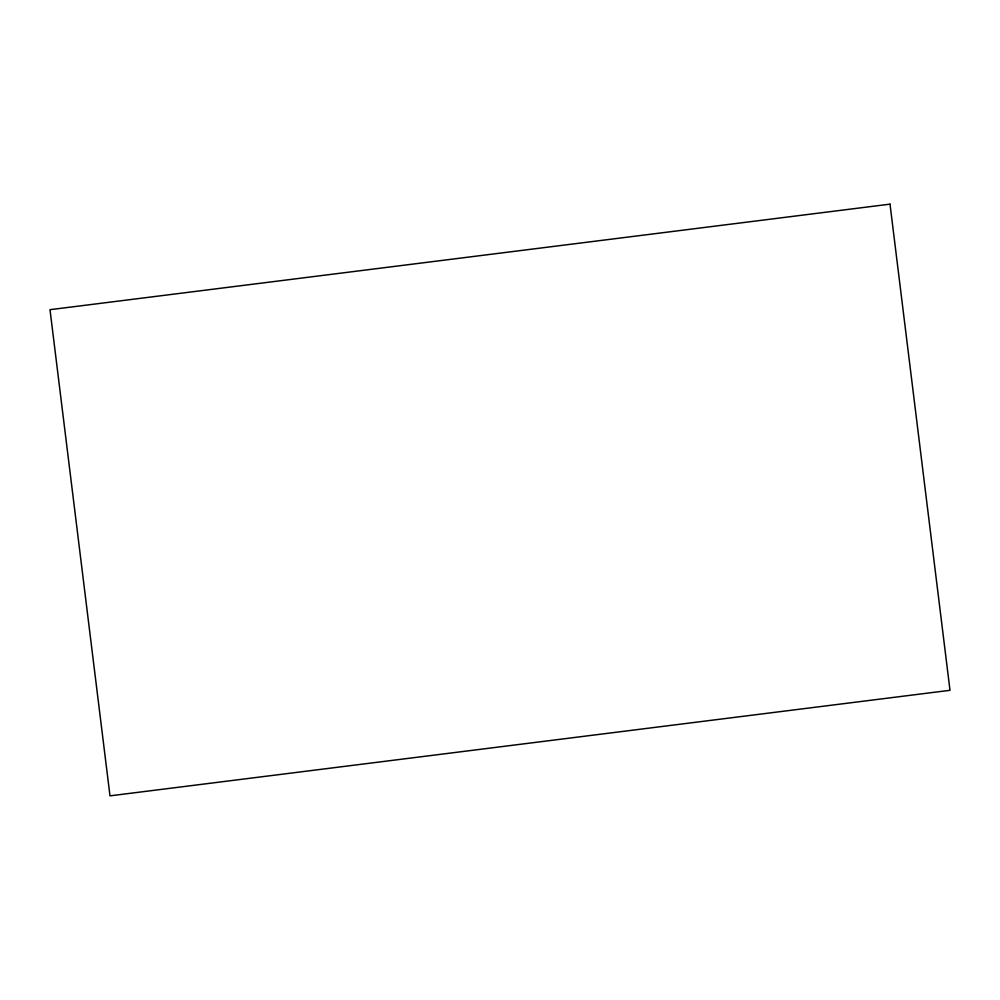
<?xml version="1.0" encoding="UTF-8"?>
<svg xmlns="http://www.w3.org/2000/svg" width="1000" height="1000" viewBox="0 0 1000 1000"><rect width="100%" height="100%" fill="white"/><g stroke="black" fill="none" stroke-linecap="round" stroke-linejoin="round"><path stroke-width="1.5" d="M890.013 204.15L50 309.688L109.987 795.85L950 690.312L890.013 204.15"/></g></svg>
